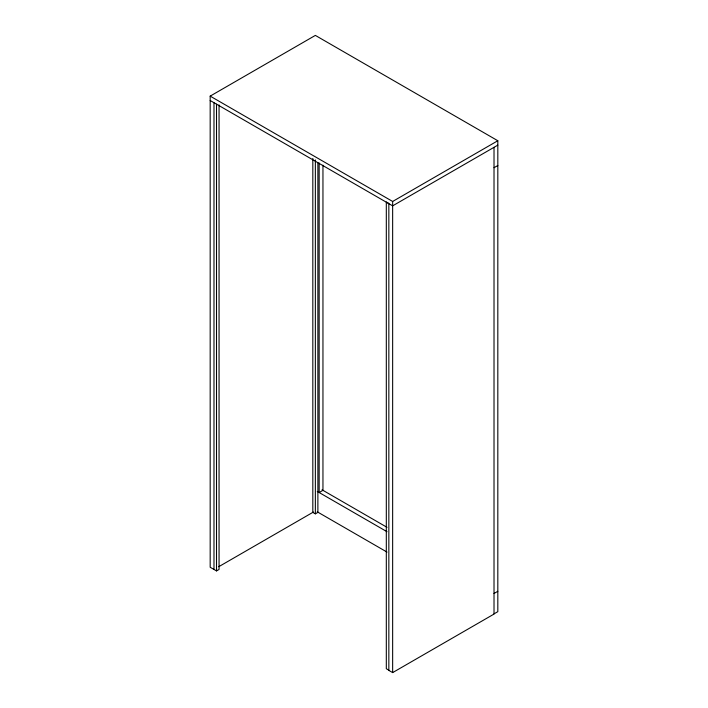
<?xml version="1.0" encoding="UTF-8"?>
<svg xmlns="http://www.w3.org/2000/svg" width="708" height="708" viewBox="0 0 708 708"><rect width="100%" height="100%" fill="white"/><g stroke="black" fill="none" stroke-linecap="round" stroke-linejoin="round"><path stroke-width="1.06" d="M219.055 104.917L219.055 569.453L216.515 570.913L210.179 567.258L210.179 96.12L315.352 35.4L497.821 140.742L497.821 611.668L494.016 613.863M210.179 96.12L392.648 201.461L497.821 140.742M497.821 145.131L392.648 205.851L210.179 100.509M494.016 167.708L497.821 165.513M218.763 566.692L313.44 512.026M312.821 158.459L312.821 512.388L315.352 513.849L317.883 512.388L317.883 162.884M494.016 593.481L497.821 591.286M388.842 670.193L386.311 668.733L386.311 201.984L388.842 203.453L388.842 670.405L392.648 672.6L494.016 614.075L494.016 147.326M322.043 489.803L387.002 527.31M317.255 491.432L387.019 531.708M317.281 511.831L387.019 552.09M392.648 201.461L392.648 672.6M322.954 165.194L322.954 490.334L319.158 492.529L319.158 162.964M315.352 159.919L315.352 513.849M216.515 104.165L216.515 570.913M213.984 102.704L213.984 569.453"/></g></svg>
